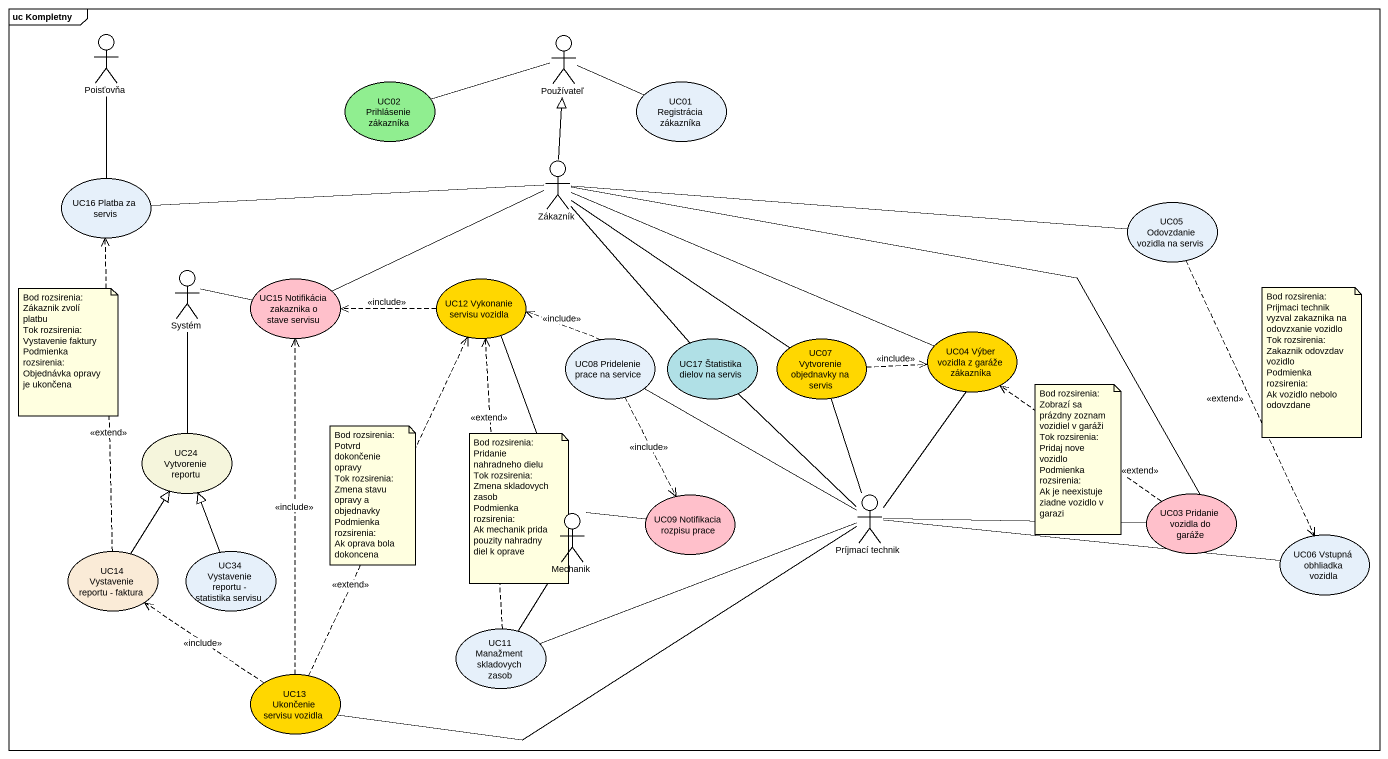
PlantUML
@startuml
mainframe uc Kompletny
actor Poisťovňa
actor Používateľ
usecase "UC02 Prihlásenie zákazníka" as UC02_Prihlásenie_zákazníka #90EE90
usecase "UC01 Registrácia zákazníka" as UC01_Registrácia_zákazníka
actor Zákazník
usecase "UC16 Platba za servis" as UC16_Platba_za_servis
usecase "UC05 Odovzdanie vozidla na servis" as UC05_Odovzdanie_vozidla_na
actor Systém
usecase "UC15 Notifikácia zakaznika o stave servisu" as UC15_Notifikácia_zakaznika #FFC0CB
usecase "UC12 Vykonanie servisu vozidla" as UC12_Vykonanie_servisu #FFD700
usecase "UC08 Pridelenie prace na service" as UC08_Pridelenie_prace_na
usecase "UC17 Štatistika dielov na servis" as UC17_Štatistika_dielov_na #B0E0E6
usecase "UC07 Vytvorenie objednavky na servis" as UC07_Vytvorenie_objednavky #FFD700
usecase "UC04 Výber vozidla z garáže zákazníka" as UC04_Výber_vozidla_z_garáže #FFD700
usecase "UC24 Vytvorenie reportu" as UC24_Vytvorenie_reportu #F5F5DC
usecase "UC09 Notifikacia rozpisu prace" as UC09_Notifikacia_rozpisu #FFC0CB
actor "Príjmací technik" as Príjmací_technik
usecase "UC03 Pridanie vozidla do garáže" as UC03_Pridanie_vozidla_do #FFC0CB
usecase "UC14 Vystavenie reportu - faktura" as UC14_Vystavenie_reportu #FAEBD7
usecase "UC34 Vystavenie reportu - statistika servisu" as UC34_Vystavenie_reportu
actor Mechanik
usecase "UC06 Vstupná obhliadka vozidla" as UC06_Vstupná_obhliadka
usecase "UC11 Manažment skladovych zasob" as UC11_Manažment_skladovych
usecase "UC13 Ukončenie servisu vozidla" as UC13_Ukončenie_servisu #FFD700
Poisťovňa -- UC16_Platba_za_servis
Používateľ -left- UC02_Prihlásenie_zákazníka
Používateľ -right- UC01_Registrácia_zákazníka
Zákazník -up-|> Používateľ
Zákazník -left- UC16_Platba_za_servis
Zákazník -right- UC05_Odovzdanie_vozidla_na
Zákazník -left- UC15_Notifikácia_zakaznika
Zákazník -- UC07_Vytvorenie_objednavky
Zákazník -right- UC04_Výber_vozidla_z_garáže
Zákazník -right- UC03_Pridanie_vozidla_do
UC05_Odovzdanie_vozidla_na ..> UC06_Vstupná_obhliadka : <<extend>>
Systém -right- UC15_Notifikácia_zakaznika
Systém -- UC24_Vytvorenie_reportu
UC12_Vykonanie_servisu .left.> UC15_Notifikácia_zakaznika : <<include>>
UC08_Pridelenie_prace_na .left.> UC12_Vykonanie_servisu : <<include>>
UC08_Pridelenie_prace_na ..> UC09_Notifikacia_rozpisu : <<include>>
UC17_Štatistika_dielov_na -up- Zákazník
UC07_Vytvorenie_objednavky .right.> UC04_Výber_vozidla_z_garáže : <<include>>
UC09_Notifikacia_rozpisu -left- Mechanik
Príjmací_technik -up- UC08_Pridelenie_prace_na
Príjmací_technik -up- UC17_Štatistika_dielov_na
Príjmací_technik -up- UC07_Vytvorenie_objednavky
Príjmací_technik -up- UC04_Výber_vozidla_z_garáže
Príjmací_technik -right- UC03_Pridanie_vozidla_do
Príjmací_technik -right- UC06_Vstupná_obhliadka
Príjmací_technik -left- UC11_Manažment_skladovych
Príjmací_technik -left- UC13_Ukončenie_servisu
UC03_Pridanie_vozidla_do .up.> UC04_Výber_vozidla_z_garáže : <<extend>>
UC14_Vystavenie_reportu .up.> UC16_Platba_za_servis : <<extend>>
UC14_Vystavenie_reportu -up-|> UC24_Vytvorenie_reportu
UC34_Vystavenie_reportu -up-|> UC24_Vytvorenie_reportu
Mechanik -up- UC12_Vykonanie_servisu
Mechanik -- UC11_Manažment_skladovych
UC11_Manažment_skladovych .up.> UC12_Vykonanie_servisu : <<extend>>
UC13_Ukončenie_servisu .up.> UC15_Notifikácia_zakaznika : <<include>>
UC13_Ukončenie_servisu .up.> UC12_Vykonanie_servisu : <<extend>>
UC13_Ukončenie_servisu .up.> UC14_Vystavenie_reportu : <<include>>
note as N1
  Bod rozsirenia:
  Zákaznik zvolí platbu
  Tok rozsirenia:
  Vystavenie faktury
  Podmienka rozsirenia:
  Objednávka opravy je ukončena
end note
note as N2
  Bod rozsirenia:
  Prijmaci technik vyzval zakaznika na odovzxanie vozidlo
  Tok rozsirenia:
  Zakaznik odovzdav vozidlo
  Podmienka rozsirenia:
  Ak vozidlo nebolo odovzdane
end note
note as N3
  Bod rozsirenia:
  Zobrazí sa prázdny zoznam vozidiel v garáži
  Tok rozsirenia:
  Pridaj nove vozidlo
  Podmienka rozsirenia:
  Ak je neexistuje ziadne vozidlo v garazi
end note
note as N4
  Bod rozsirenia:
  Potvrd dokončenie opravy
  Tok rozsirenia:
  Zmena stavu opravy a objednavky
  Podmienka rozsirenia:
  Ak oprava bola dokoncena
end note
note as N5
  Bod rozsirenia:
  Pridanie nahradneho dielu
  Tok rozsirenia:
  Zmena skladovych zasob
  Podmienka rozsirenia:
  Ak mechanik prida pouzity nahradny diel k oprave
end note
@enduml
